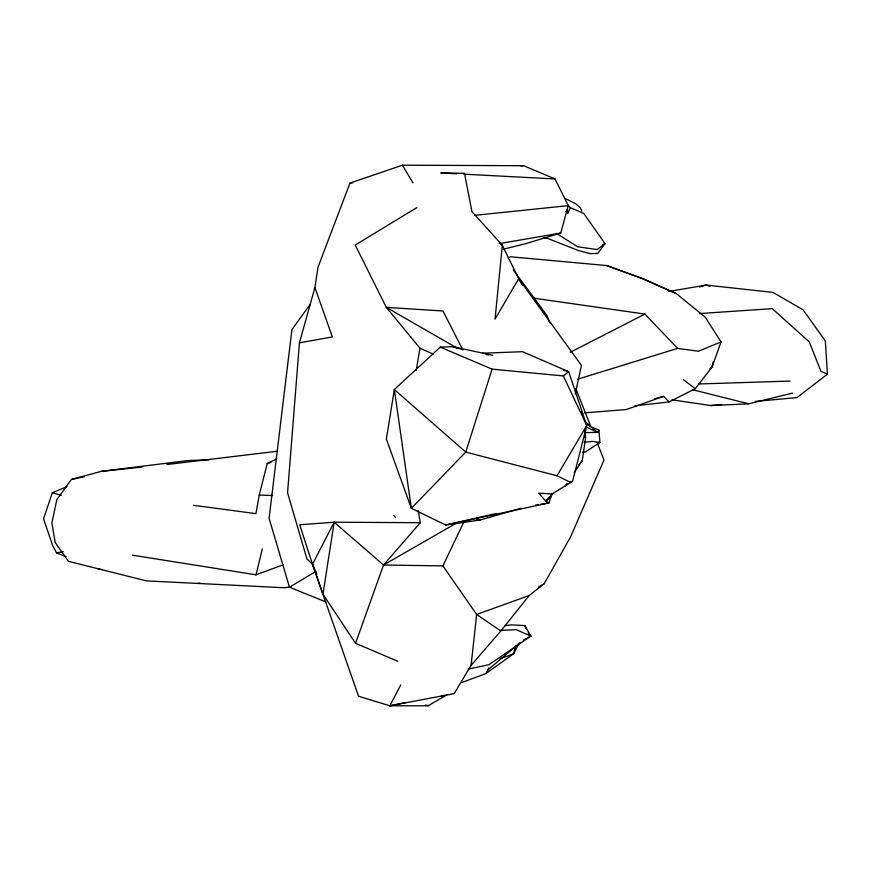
<?xml version="1.0" encoding="UTF-8"?>
<svg xmlns="http://www.w3.org/2000/svg" width="871" height="871" viewBox="0 0 871 871"><rect width="100%" height="100%" fill="white"/><g stroke="black" fill="none" stroke-linecap="round" stroke-linejoin="round"><path stroke-width="1.31" d="M503.416 249.193L525.866 243.608L560.739 233.025L568.262 205.632L555.056 178.958L523.645 165.708L402.402 165.196L349.957 183.095L317.98 267.288L314.91 287.572L299.439 342.826L287.561 492.779L306.94 558.997L312.504 564.266L316.859 574.185M400.725 684.965L389.87 705.804L454.227 693.61L471.091 665.335L476.655 614.458L442.914 565.9L383.523 565.007L334.159 522.208L299.722 524.767L312.504 564.266L358.536 696.245L389.87 705.804L428.162 705.771L447.182 694.623M574.207 472.615L582.253 460.552L585.693 437.155L584.833 434.183L585.617 430.318C584.125 432.245 586.597 437.699 584.626 437.133M397.786 661.285L355.553 643.31L322.978 594.185L334.159 522.208L420.301 522.709L418.2 510.678M416.229 370.273L419.953 348.182L386.321 307.354L355.237 245.056L416.871 207.592M276.902 458.767L267.234 463.557L259.231 495.076L255.943 513.629L193.406 505.3M713.109 361.966L712.075 367.083L695.232 388.716L669.146 401.923L634.807 405.832M575.208 393.964L581.469 365.406L518.648 278.687L502.338 245.263L471.94 211.675L464.504 173.296L440.759 172.948L456.894 173.797M132.555 555.186L256.03 574.816L262.367 548.806M515.578 645.749L513.618 653.762L485.909 673.555L461.946 682.526M492.714 355.314L452.985 346.702L440.258 347.126L394.345 389.555L386.365 439.082L411.352 508.316L445.723 525.006L548.893 502.959L552.16 493.922L538.735 493.182L545.79 501.184L552.16 493.922L572.574 481.358L586.749 425.538L568.643 371.634L522.513 351.688L482.501 353.245M563.537 370.262L568.643 371.634L563.319 375.934L492.082 369.141L465.756 452.103L411.352 508.316L394.345 389.555L465.756 452.103L556.983 475.762L569.601 481.924L572.574 481.358M66.958 486.649L52.336 492.757L43.55 518.811L52.783 545.834L56.539 552.878L66.12 556.732M508.022 258.11L510.297 256.749L606.749 265.568L643.952 278.981L676.288 293.592L705.292 317.196L721.025 341.922L712.075 367.083L709.952 368.76M355.553 643.31L383.523 565.007L420.301 522.709M565.856 211.446L567.848 213.123L570.385 207.625L567.478 204.794M442.914 565.9L463.579 522.48M485.909 673.555L488.881 668.013M334.159 522.208L312.504 564.266L322.978 594.185M519.007 643.473L513.618 653.762L500.063 658.792M471.091 665.335L500.836 630.974L529.23 595.481L544.255 583.657L570.592 536.852L604.006 460.051L597.071 442.457M592.487 427.367L598.91 430.187L597.637 432.408L585.454 432.604M556.983 475.762L586.749 425.538L563.319 375.934M564.92 486.551L567.043 483.372M209.16 459.768L187.505 460.596L101.199 471.374L71.411 479.431L56.8 499.66L51.89 523.09L55.189 542.502L68.417 561.327L146.502 580.881L284.403 587.773L291.132 586.825M310.239 304.284L291.927 329.586L269.095 518.289L289.477 587.217L325.939 601.948M578.986 464.766L582.253 460.552M550.428 497.145L545.79 501.184L548.893 502.959L540.956 504.244M487.629 670.169L520.292 642.526M668.797 291.437L706.065 285.067L772.958 292.384L803.051 309.793L825.338 340.953L827.45 374.127L797.019 397.568L755.266 401.444M505.224 625.683L511.691 624.877L524.875 625.585L530.831 636.102L488.936 664.693L468.163 669.135M538.507 587.141L544.255 583.657M289.477 587.217L315.803 571.463M383.523 565.007L456.458 523.068M598.91 430.187L599.912 442.501L585.203 452.038L582.59 452.169M523.395 640.218L530.831 636.102L528.174 633.032M570.385 352.222L644.91 314.072L677.584 348.389L698.422 351.253L721.025 341.922M602.678 244.718L605.051 243.64L583.81 213.569L570.385 207.625M441.14 696.462L443.513 695.559M256.03 574.816L283.456 564.669M529.23 595.481L476.655 614.458L500.836 630.974M669.146 401.923L663.615 396.349L626.293 409.522L584.779 412.854M267.234 463.557L271.044 462.294M577.713 379.179L677.584 348.389M699.576 287.005L706.065 285.067L709.919 286.2M495.98 513.585L445.723 525.006L480.302 519.965L521.315 508.207M654.426 398.798L663.615 396.349M671.944 399.811L710.812 405.559L748.657 403.806L792.403 393.148M389.87 705.804L405.755 702.472M71.411 479.431L84.389 476.753M299.439 342.826L332.352 336.914L314.91 287.572M56.539 552.878L63.235 551.713M500.629 243.39L560.739 233.025M535.665 505.093L538.311 504.668M166.873 464.526L277.533 451.222M101.199 471.374L141.962 467.052M197.521 583.428L200.178 583.124M349.957 183.095L352.635 182.812M474.619 215.355L568.262 205.632M584.049 442.272L592.846 441.423L599.912 442.501M710.812 405.559L721.591 404.569M699.424 313.571L772.261 308.65L809.311 341.922L820.939 371.34L827.45 374.127M520.945 165.882L523.645 165.708M500.194 630.386L516.198 629.668L530.831 636.102M698.542 383.98L790.051 381.073M476.35 520.02L480.302 519.965M259.231 495.076L272.612 495.501M543.058 237.925L547.097 238.11M463.622 174.146L555.056 178.958M486.225 354.617L488.816 354.889M98.151 569.111L102.103 569.547M533.564 298.143L644.91 314.072M692.543 389.707L748.657 403.806M52.336 492.757L61.275 495.294M452.985 346.702L463.143 349.728M425.658 704.933L428.162 705.771M606.749 265.568L640.838 278.11L676.288 293.592M545.257 237.511L578.725 250.63L589.874 253.613L597.746 253.45L605.051 243.64L597.103 249.563L577.625 246.787L556.939 233.7M440.258 347.126L492.082 369.141M419.953 348.182L433.225 354.116M585.704 426.779L597.637 432.408L585.497 422.01L590.168 426.768M564.386 198.098L575.317 203.498L580.173 207.559L581.893 211.174M456.85 347.975L386.321 307.354L442.991 310.991L462.664 349.619M499.007 242.955L502.338 245.263L495.055 319.134L518.648 278.687L522.633 285.59M683.289 379.56L695.232 388.716M393.714 515.316L395.51 517.298M513.28 269.781L546.966 315.52L549.949 323.065M581.305 411.46L582.721 413.681M402.402 165.196L412.963 182.866M575.742 388.412L590.614 426.126M524.875 625.585L526.084 628.797M566.575 209.486L567.848 213.123"/></g></svg>
